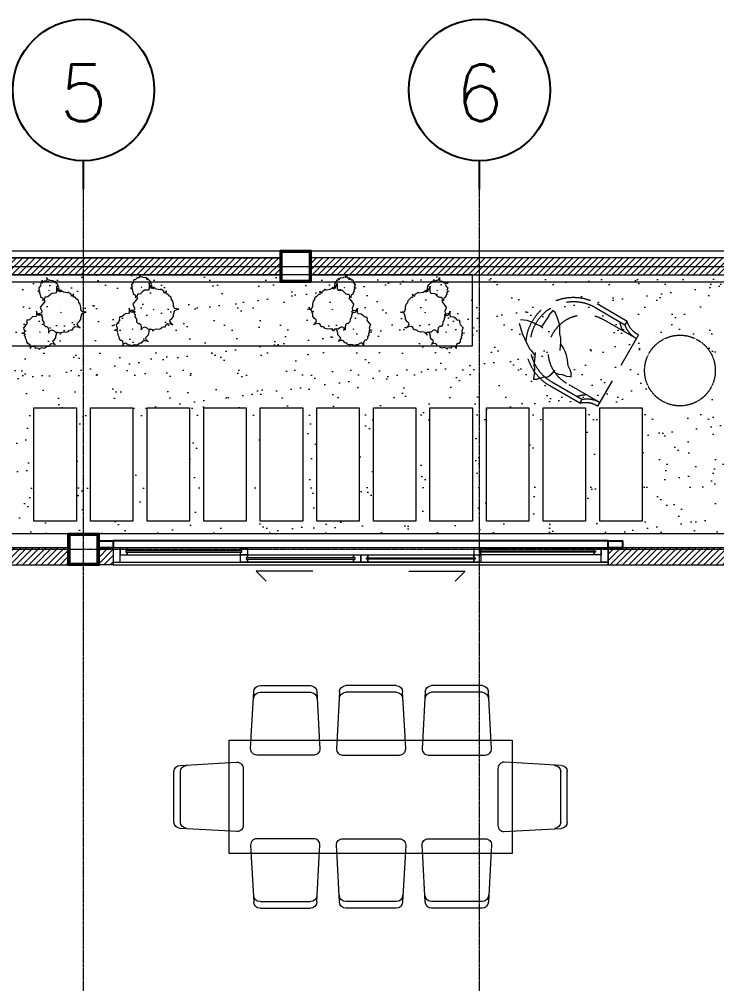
# Model space of a CAD drawing. Header units: millimetres. Extents: x 0 to 71617, y -15450 to 30894.
# Drawn here: x 30553 to 35484, y 24076 to 30894 of the extents above; entities that cross this region are included whole.
import ezdxf
from ezdxf.enums import TextEntityAlignment as Align

# ---------------------------------------------------------------- set-up
doc = ezdxf.new("R2010")
doc.units = ezdxf.units.MM
for name, pattern in [('CENTER2', [1.125, 0.75, -0.125, 0.125, -0.125]), ('HIDDEN', [0.375, 0.25, -0.125]), ('HIDDEN2', [0.1875, 0.125, -0.0625])]:
    doc.linetypes.add(name, pattern=pattern)
for name, color, linetype, lineweight in [('A-elevation 0.1(8)', 251, 'Continuous', 9), ('axis', 40, 'CENTER2', 5), ('Brick Wall', 33, 'Continuous', 15), ('DIM2', 4, 'Continuous', 5), ('Furniture', 36, 'Continuous', 5), ('Hatch', 8, 'Continuous', 5), ('LINE-DETAIL-SAKURA', 2, 'Continuous', 30), ('Stairs', 7, 'Continuous', 15), ('tree', 251, 'Continuous', 0), ('Wall Brick', 5, 'Continuous', 15), ('Window', 133, 'Continuous', 5)]:
    doc.layers.add(name, color=color, linetype=linetype, lineweight=lineweight)
for name, color, linetype in [('COL', 5, 'Continuous'), ('DIM', 4, 'Continuous'), ('DIMS-BUBL-005', 5, 'Continuous'), ('DIMS-BUBL-008', 250, 'Continuous'), ('STAIR-097', 97, 'Continuous'), ('Wall', 7, 'Continuous'), ('WINDOW-PLAN-SWING', 8, 'Continuous')]:
    doc.layers.add(name, color=color, linetype=linetype)
doc.styles.add('SIMPLEX', font='simplex.shx')

# ---------------------------------------------------------------- blocks, each defined once
blk = doc.blocks.new('A$C69C17493')
at = {"layer": 'Stairs', "ltscale": 0.001}
for points in [[(1.6, 0), (0, 0), (0, -2.35)], [(1.1283, -1.1), (0.0283, 0)], [(1.12, -1.1), (1.12, 0)], [(1.37, -1.1), (1.37, 0)], [(1.62, -1.1), (1.62, 0)], [(1.1, -1.08), (0, -1.08)], [(1.1, -2.1), (1.1, -1.1), (1.6, -1.1)], [(1.1, -1.33), (0, -1.33)], [(1.1, -1.58), (0, -1.58)], [(1.1, -1.83), (0, -1.83)], [(1.1, -2.08), (0, -2.08)]]:
    blk.add_lwpolyline(points, dxfattribs=at)
at = {"layer": 'Stairs', "linetype": 'HIDDEN2'}
for points in [[(1.1, -1.1), (0, 0)], [(1.1, -1.1), (1.1, 0)], [(1.35, -1.1), (1.35, 0)], [(1.6, -1.1), (1.6, 0)], [(1.1, -1.1), (0, -1.1)], [(1.1, -1.35), (0, -1.35)], [(1.1, -1.6), (0, -1.6)], [(1.1, -1.85), (0, -1.85)], [(1.1, -2.1), (0, -2.1)]]:
    blk.add_lwpolyline(points, dxfattribs=at)
at = {"layer": 'Stairs'}
for points in [[(1.6, 0), (1.62, 0)], [(1.6, -1.1), (1.62, -1.1)], [(1.1, -2.1), (0, -2.35)], [(1.1, -2.24), (0, -2.49)]]:
    blk.add_lwpolyline(points, dxfattribs=at)
at = {"layer": 'Stairs', "linetype": 'HIDDEN'}
for points in [[(2.35, -3.1), (1.1, -3.1), (1.1, -2.24)], [(1.1, -2.35), (0.616, -2.35)], [(0, -2.49), (0, -4.1), (2.35, -4.1)], [(1.1, -2.58), (0, -2.58)], [(1.1, -2.6), (0, -2.6)], [(1.1, -2.83), (0, -2.83)], [(1.1, -2.85), (0, -2.85)], [(1.1, -3.0731), (0, -4.0631)], [(1.1, -3.08), (0, -3.08)], [(1.1, -3.1), (0, -3.1)], [(1.1, -3.1), (0, -4.1)], [(1.08, -3.1), (1.08, -4.1)], [(1.1, -3.1), (1.1, -4.1)], [(1.33, -3.1), (1.33, -4.1)], [(1.35, -3.1), (1.35, -4.1)], [(1.58, -3.1), (1.58, -4.1)], [(1.6, -3.1), (1.6, -4.1)], [(1.83, -3.1), (1.83, -4.1)], [(1.85, -3.1), (1.85, -4.1)], [(2.08, -3.1), (2.08, -4.1)], [(2.1, -3.1), (2.1, -4.1)], [(2.33, -3.1), (2.33, -4.1)], [(2.35, -3.1), (2.35, -4.1)]]:
    blk.add_lwpolyline(points, dxfattribs=at)
at = {"layer": 'Stairs', "linetype": 'HIDDEN', "ltscale": 1000}
blk.add_lwpolyline([(1.1, -2.33), (0.704, -2.33)], dxfattribs=at)
blk = doc.blocks.new('A$C2BA96DE4')
at = {"layer": 'Furniture', "linetype": 'HIDDEN'}
for p, q in [((0, 0.29), (0, -0.29)), ((0.3649, 0.3351), (0.1199, 0.335)), ((0.1199, 0.335), (0.12, 0.305)), ((0.365, 0.3051), (0.12, 0.305)), ((0.27, 0.26), (0, 0.2599)), ((0.591, 0.1317), (0.6115, 0.1373)), ((0.6115, 0.1373), (0.6115, 0.1373)), ((0.6115, 0.1373), (0.6208, 0.0907)), ((0.5146, 0.0665), (0.5351, 0.087)), ((0.5351, 0.087), (0.563, 0.1112)), ((0.563, 0.1112), (0.591, 0.1317)), ((0.6208, 0.0907), (0.6177, 0.091)), ((0.6177, 0.091), (0.6195, 0.0481)), ((0.4661, -0.0044), (0.4866, 0.0198)), ((0.4866, 0.0198), (0.5034, 0.0478)), ((0.5034, 0.0478), (0.5146, 0.0665)), ((0.6195, 0.0481), (0.6223, -0.0039)), ((0.3911, -0.0706), (0.4127, -0.0569)), ((0.4127, -0.0569), (0.4324, -0.0451)), ((0.4251, -0.0827), (0.44, -0.0529)), ((0.4324, -0.0451), (0.4442, -0.0411)), ((0.44, -0.0529), (0.4512, -0.0305)), ((0.4512, -0.0305), (0.4661, -0.0044)), ((0.6102, -0.0059), (0.6326, -0.0022)), ((0.6326, -0.0022), (0.6662, -0.006)), ((0.6662, -0.006), (0.6867, -0.0078)), ((0.6867, -0.0078), (0.7342, -0.0145)), ((0.7342, -0.0145), (0.7771, -0.035)), ((0.7734, -0.0611), (0.7417, -0.0891)), ((0.3223, -0.1473), (0.3478, -0.1139)), ((0.3478, -0.1139), (0.3694, -0.0883)), ((0.3694, -0.0883), (0.3911, -0.0706)), ((0.6858, -0.1338), (0.6578, -0.1543)), ((0.7175, -0.1133), (0.6858, -0.1338)), ((0.7417, -0.0891), (0.7175, -0.1133)), ((0.2652, -0.2044), (0.279, -0.1788)), ((0.2751, -0.2063), (0.2652, -0.2044)), ((0.279, -0.1788), (0.2967, -0.165)), ((0.2967, -0.165), (0.3223, -0.1473)), ((0.5722, -0.182), (0.5482, -0.2322)), ((0.5739, -0.1972), (0.5609, -0.2028)), ((0.6038, -0.186), (0.5739, -0.1972)), ((0.6168, -0.1804), (0.6038, -0.186)), ((0.6578, -0.1543), (0.6168, -0.1804)), ((0, -0.2599), (0.2701, -0.2599)), ((0.2967, -0.2162), (0.2751, -0.2063)), ((0.3272, -0.2224), (0.2967, -0.2162)), ((0.3528, -0.2322), (0.3272, -0.2224)), ((0.3803, -0.2361), (0.3528, -0.2322)), ((0.3915, -0.2356), (0.3803, -0.2361)), ((0.3901, -0.2263), (0.3882, -0.2204)), ((0.3941, -0.2539), (0.3901, -0.2263)), ((0.4079, -0.2873), (0.3941, -0.2539)), ((0.5325, -0.2676), (0.5246, -0.2755)), ((0.5482, -0.2322), (0.5325, -0.2676)), ((0.12, -0.305), (0.365, -0.3049)), ((0.12, -0.305), (0.1201, -0.335)), ((0.1201, -0.335), (0.3651, -0.3349)), ((0.4361, -0.3049), (0.4079, -0.2873)), ((0.4617, -0.3345), (0.4361, -0.3049)), ((0.4676, -0.3404), (0.4617, -0.3345)), ((0.4873, -0.3522), (0.4676, -0.3404)), ((0.501, -0.3187), (0.4892, -0.3502)), ((0.5246, -0.2755), (0.501, -0.3187)), ((0.4892, -0.3502), (0.4873, -0.3522))]:
    blk.add_line(p, q, dxfattribs=at)
for centre, radius, start, end in [((0.0102, 0.4452), 0.1555, 266.23287, 314.89682), ((0.0036, 0.4324), 0.1725, 268.78188, 312.39358), ((0.0036, 0.4324), 0.2025, 301.61384, 321.01583), ((0.365, 0.0001), 0.335, 270.0088, 90.0088), ((0.365, 0.0001), 0.305, 270.0088, 90.0088), ((0.2701, 0), 0.2599, 270.0088, 90.0088), ((0.0038, -0.4324), 0.1725, 47.62402, 91.23572), ((0.0038, -0.4324), 0.2025, 39.00177, 58.40376), ((0.0103, -0.4452), 0.1555, 45.12078, 93.78473)]:
    blk.add_arc(centre, radius, start, end, dxfattribs=at)
blk = doc.blocks.new('BUBBLE-V4')
at = {"layer": 'DIMS-BUBL-008'}
blk.add_line((0, -0.68), (0, -0.48), dxfattribs=at)
blk.add_circle((0, 0.02), 0.5, dxfattribs=at)
at = {"layer": 'DIMS-BUBL-005', "style": 'SIMPLEX'}
blk.add_attdef('-', text='', height=0.38, dxfattribs=at).set_placement((0, 0), align=Align.MIDDLE)
blk = doc.blocks.new('GRIDLINE-GF')
at = {"layer": 'axis'}
for p, q in [((7800, -6362.2, -0.1), (7800, 12546.8)), ((10600, -6362.2, -0.1), (10600, 12546.8)), ((48410, 10000), (-4020, 10000))]:
    blk.add_line(p, q, dxfattribs=at)
at = {"layer": 'DIMS-BUBL-008'}
ref = blk.add_blockref('BUBBLE-V4', (7800, 13226.8), dxfattribs=dict(at, xscale=1000, yscale=1000, zscale=1000))
ref.add_attrib('-', '5', dxfattribs={"layer": 'DIMS-BUBL-005', "height": 400, "style": 'SIMPLEX'}).set_placement((7800, 13226.8), align=Align.MIDDLE)
ref = blk.add_blockref('BUBBLE-V4', (10600, 13226.8), dxfattribs=dict(at, xscale=1000, yscale=1000, zscale=1000))
ref.add_attrib('-', '6', dxfattribs={"layer": 'DIMS-BUBL-005', "height": 400, "style": 'SIMPLEX'}).set_placement((10600, 13226.8), align=Align.MIDDLE)
blk = doc.blocks.new('nhyuhgf')
at = {"layer": 'Brick Wall'}
blk.add_lwpolyline([(0, 0.22), (-3.5, 0.22), (-3.5, 0.1), (0, 0.1)], close=True, dxfattribs=at)
at = {"layer": 'Wall'}
for points in [[(-3.6, 0.27), (-3.5, 0.27), (-3.5, 0.22), (-3.6, 0.22)], [(0, 0.27), (0.1, 0.27), (0.1, 0.22), (0, 0.22)]]:
    blk.add_lwpolyline(points, close=True, dxfattribs=at)
blk.add_lwpolyline([(0, 0.27), (-3.5, 0.27)], dxfattribs=at)
at = {"layer": 'Window'}
for points in [[(0, 0.22), (-3.5, 0.22), (-3.5, 0.12), (0, 0.12)], [(-3.45, 0.22), (-3.5, 0.22), (-3.5, 0.12), (-3.45, 0.12)], [(-0.05, 0.22), (0, 0.22), (0, 0.12), (-0.05, 0.12)], [(-2.59, 0.2), (-3.41, 0.2), (-3.41, 0.19), (-2.59, 0.19)], [(-1.79, 0.15), (-2.56, 0.15), (-2.56, 0.14), (-1.79, 0.14)], [(-1.71, 0.15), (-0.94, 0.15), (-0.94, 0.14), (-1.71, 0.14)], [(-0.91, 0.2), (-0.09, 0.2), (-0.09, 0.19), (-0.91, 0.19)]]:
    blk.add_lwpolyline(points, close=True, dxfattribs=at)
for points in [[(-3.4, 0.2), (-3.4, 0.22), (-3.45, 0.22), (-3.45, 0.17), (-3.4, 0.17), (-3.4, 0.19)], [(-2.6, 0.2), (-2.6, 0.22), (-3.4, 0.22), (-3.4, 0.2)], [(-2.6, 0.2), (-2.6, 0.22), (-2.55, 0.22), (-2.55, 0.17), (-2.6, 0.17), (-2.6, 0.19)], [(-0.9, 0.2), (-0.9, 0.22), (-0.95, 0.22), (-0.95, 0.17), (-0.9, 0.17), (-0.9, 0.19)], [(-0.9, 0.2), (-0.9, 0.22), (-0.1, 0.22), (-0.1, 0.2)], [(-0.1, 0.2), (-0.1, 0.22), (-0.05, 0.22), (-0.05, 0.17), (-0.1, 0.17), (-0.1, 0.19)], [(-3.4, 0.19), (-3.4, 0.17), (-2.6, 0.17), (-2.6, 0.19)], [(-2.55, 0.14), (-2.55, 0.12), (-2.6, 0.12), (-2.6, 0.17), (-2.55, 0.17), (-2.55, 0.15)], [(-2.55, 0.15), (-2.55, 0.17), (-1.8, 0.17), (-1.8, 0.15)], [(-1.8, 0.14), (-1.8, 0.12), (-2.55, 0.12), (-2.55, 0.14)], [(-1.8, 0.15), (-1.8, 0.17), (-1.75, 0.17), (-1.75, 0.12), (-1.8, 0.12), (-1.8, 0.14)], [(-1.7, 0.14), (-1.7, 0.12), (-1.75, 0.12), (-1.75, 0.17), (-1.7, 0.17), (-1.7, 0.15)], [(-1.7, 0.15), (-1.7, 0.17), (-0.95, 0.17), (-0.95, 0.15)], [(-0.95, 0.14), (-0.95, 0.12), (-1.7, 0.12), (-1.7, 0.14)], [(-0.95, 0.15), (-0.95, 0.17), (-0.9, 0.17), (-0.9, 0.12), (-0.95, 0.12), (-0.95, 0.14)], [(-0.1, 0.19), (-0.1, 0.17), (-0.9, 0.17), (-0.9, 0.19)]]:
    blk.add_lwpolyline(points, dxfattribs=at)
at = {"layer": 'WINDOW-PLAN-SWING', "lineweight": 9}
for points in [[(-2.0892, 0.0549), (-2.4892, 0.0549), (-2.4184, -0.0158)], [(-1.4108, 0.0549), (-1.0108, 0.0549), (-1.0816, -0.0158)]]:
    blk.add_lwpolyline(points, dxfattribs=at)
blk = doc.blocks.new('2D WALL G.F')
at = {"layer": 'Hatch'}
h = blk.add_hatch(dxfattribs=at)
h.set_pattern_fill('LINE', color=256, scale=250, angle=45, style=0)
h.set_pattern_definition([(45, (-2110, -10510), (-22.097087, 22.097087), [])])
h.paths.add_polyline_path([(9150, 3370), (9590, 3370), (9590, 3290), (9730, 3290), (9730, 3390), (10390, 3390), (10390, 3510), (9150, 3510)])
h.paths.add_polyline_path([(8070, 3370), (8070, 3370), (8000, 3370), (8000, 3510), (8550, 3510), (8550, 3370)])
h.paths.add_polyline_path([(8110, 1210), (9730, 1210), (9730, 2490), (9590, 2490), (9590, 1340), (8110, 1340)])
h.paths.add_polyline_path([(9210.2, -2590), (9210, 110), (9730, 110), (9730, -10), (9330, -10), (9330, -2590)])
h.paths.add_polyline_path([(9210, -3490), (9210, -3390), (9330, -3390), (9330, -3490)])
h.paths.add_polyline_path([(10610, 3510), (10710, 3510), (10710, 3390), (10610, 3390)])
h.paths.add_polyline_path([(14210, 3390), (15890, 3390), (15890, 3510), (14210, 3510)])
h.paths.add_polyline_path([(16060, 3390), (15940, 3390), (15940, 110), (16060, 110)])
h.paths.add_polyline_path([(15560, 110), (15560, 300), (15940, 300), (15940, 410), (15450, 410), (15450, 110)])
h.paths.add_polyline_path([(13190, -110), (13310, -110), (13310, -2890), (13190, -2890)])
at = {"layer": 'Hatch', "color": 3, "linetype": 'HIDDEN', "elevation": 7.9}
blk.add_lwpolyline([(16000, -10500), (8000, -10500), (8000, 5500), (16000, 5500)], close=True, dxfattribs=at)
at = {"layer": 'Wall Brick'}
for points in [[(9150, 3370), (9590, 3370), (9590, 3290), (9730, 3290), (9730, 3390), (10390, 3390), (10390, 3510), (9150, 3510)], [(10610, 3510), (10710, 3510), (10710, 3390), (10610, 3390)], [(14210, 3390), (15890, 3390), (15890, 3510), (14210, 3510)]]:
    blk.add_lwpolyline(points, close=True, dxfattribs=at)
at = {"layer": 'Window', "color": 6, "extrusion": (0, 0, -1), "xscale": -1000, "yscale": 1000, "zscale": -1000}
blk.add_blockref('nhyuhgf', (-14210, 3290, 0), dxfattribs=at)
blk = doc.blocks.new('table 2000x800')
at = {"color": 0}
for p, q in [((-786.7, -211.9), (-786.7, -568.9)), ((-739.9, -211.9), (-739.9, -568.9)), ((739.9, -211.9), (739.9, -568.9)), ((786.7, -211.9), (786.7, -568.9)), ((-786.7, -818.3), (-786.7, -1175.3)), ((-739.9, -818.3), (-739.9, -1175.3)), ((739.9, -818.3), (739.9, -1175.3)), ((786.7, -818.3), (786.7, -1175.3)), ((-786.7, -1781.7), (-786.7, -1424.7)), ((-739.9, -1781.7), (-739.9, -1424.7)), ((739.9, -1781.7), (739.9, -1424.7)), ((786.7, -1781.7), (786.7, -1424.7))]:
    blk.add_line(p, q, dxfattribs=at)
for points in [[(-400, 0), (-400, -2000), (400, -2000), (400, 0), (-400, 0)], [(-426.3, -149.8), (-742, -167.3)], [(426.3, -149.8), (742, -167.3)], [(-742, -613.6), (-426.3, -631.1)], [(742, -613.6), (426.3, -631.1)], [(-426.3, -756.1), (-742, -773.7)], [(426.3, -756.1), (742, -773.7)], [(-742, -1219.9), (-426.3, -1237.5)], [(742, -1219.9), (426.3, -1237.5)], [(-742, -1380.1), (-426.3, -1362.5)], [(742, -1380.1), (426.3, -1362.5)], [(-426.3, -1843.9), (-742, -1826.3)], [(426.3, -1843.9), (742, -1826.3)]]:
    blk.add_lwpolyline(points, dxfattribs=at)
for points in [[(-426.3, -631.1), (-340.4, -635.9, 0.414214), (-295.8, -591.2), (-295.8, -189.6, 0.414214), (-340.4, -145), (-426.3, -149.8)], [(426.3, -631.1), (340.4, -635.9, -0.414214), (295.8, -591.2), (295.8, -189.6, -0.414214), (340.4, -145), (426.3, -149.8)], [(-426.3, -1237.5), (-340.4, -1242.2, 0.414214), (-295.8, -1197.6), (-295.8, -796, 0.414214), (-340.4, -751.4), (-426.3, -756.1)], [(426.3, -1237.5), (340.4, -1242.2, -0.414214), (295.8, -1197.6), (295.8, -796, -0.414214), (340.4, -751.4), (426.3, -756.1)], [(-426.3, -1362.5), (-340.4, -1357.8, -0.414214), (-295.8, -1402.4), (-295.8, -1804, -0.414214), (-340.4, -1848.6), (-426.3, -1843.9)], [(426.3, -1362.5), (340.4, -1357.8, 0.414214), (295.8, -1402.4), (295.8, -1804, 0.414214), (340.4, -1848.6), (426.3, -1843.9)]]:
    blk.add_lwpolyline(points, format="xyb", dxfattribs=at)
for centre, start, end in [((-742, -211.9), 90, 180), ((-695.3, -211.9), 90, 180), ((695.3, -211.9), 0, 90), ((742, -211.9), 0, 90), ((-742, -568.9), 180, 270), ((-695.3, -568.9), 180, 270), ((695.3, -568.9), 270, 0), ((742, -568.9), 270, 0), ((-742, -818.3), 90, 180), ((-695.3, -818.3), 90, 180), ((695.3, -818.3), 0, 90), ((742, -818.3), 0, 90), ((-742, -1175.3), 180, 270), ((-695.3, -1175.3), 180, 270), ((695.3, -1175.3), 270, 0), ((742, -1175.3), 270, 0), ((-742, -1424.7), 90, 180), ((-695.3, -1424.7), 90, 180), ((695.3, -1424.7), 0, 90), ((742, -1424.7), 0, 90), ((-742, -1781.7), 180, 270), ((-695.3, -1781.7), 180, 270), ((695.3, -1781.7), 270, 0), ((742, -1781.7), 270, 0)]:
    blk.add_arc(centre, 44.6, start, end, dxfattribs=at)
blk = doc.blocks.new('A$C6DA40E50')
at = {"color": 0}
for p, q in [((-0.1785, 1.3909), (0.1785, 1.3909)), ((-0.1785, 1.3441), (0.1785, 1.3441)), ((-0.1785, -1.3441), (0.1785, -1.3441)), ((-0.1785, -1.3909), (0.1785, -1.3909))]:
    blk.add_line(p, q, dxfattribs=at)
for points in [[(-0.2407, 1.0305), (-0.2231, 1.3463)], [(0.2231, 1.3463), (0.2407, 1.0305)], [(-0.2407, -1.0305), (-0.2231, -1.3463)], [(0.2231, -1.3463), (0.2407, -1.0305)]]:
    blk.add_lwpolyline(points, dxfattribs=at)
for points in [[(0.2407, 1.0305), (0.2454, 0.9446, -0.414214), (0.2008, 0.9), (-0.2008, 0.9, -0.414214), (-0.2454, 0.9446), (-0.2407, 1.0305)], [(0.2407, -1.0305), (0.2454, -0.9446, 0.414214), (0.2008, -0.9), (-0.2008, -0.9, 0.414214), (-0.2454, -0.9446), (-0.2407, -1.0305)]]:
    blk.add_lwpolyline(points, format="xyb", dxfattribs=at)
for centre, start, end in [((-0.1785, 1.3463), 90, 180), ((0.1785, 1.3463), 0, 90), ((-0.1785, 1.2995), 90, 180), ((0.1785, 1.2995), 0, 90), ((-0.1785, -1.2995), 180, 270), ((-0.1785, -1.3463), 180, 270), ((0.1785, -1.2995), 270, 0), ((0.1785, -1.3463), 270, 0)]:
    blk.add_arc(centre, 0.0446, start, end, dxfattribs=at)
at = {"color": 0, "xscale": 0.001, "yscale": 0.001, "zscale": 0.001}
blk.add_blockref('table 2000x800', (0, 1), dxfattribs=at)
blk = doc.blocks.new('FURNITURE-GF')
at = {"layer": 'Furniture', "xscale": -1000, "yscale": 1000, "zscale": 1000, "rotation": 270.0000000000001}
blk.add_blockref('A$C6DA40E50', (9830, 4750), dxfattribs=at)
blk = doc.blocks.new('trees top 024')
at = {"color": 0}
for p, q in [((-1.515, 2.858), (-1.577, 2.629)), ((-1.484, 2.679), (-1.515, 2.858)), ((-2.655, 2.252), (-2.538, 2.192)), ((-2.484, 2.252), (-2.655, 2.252)), ((-2.538, 2.192), (-2.461, 2.063)), ((-2.345, 2.272), (-2.484, 2.252)), ((-2.267, 2.361), (-2.345, 2.272)), ((-2.166, 2.53), (-2.267, 2.44)), ((-2.267, 2.44), (-2.267, 2.361)), ((-2.019, 2.54), (-2.166, 2.53)), ((-1.872, 2.629), (-2.019, 2.54)), ((-1.771, 2.619), (-1.872, 2.629)), ((-1.678, 2.679), (-1.771, 2.619)), ((-1.577, 2.629), (-1.678, 2.679)), ((-1.376, 2.659), (-1.484, 2.679)), ((-1.236, 2.719), (-1.376, 2.659)), ((-1.128, 2.748), (-1.236, 2.719)), ((-0.872, 2.54), (-1.128, 2.748)), ((-0.779, 2.48), (-0.872, 2.54)), ((-0.701, 2.52), (-0.779, 2.48)), ((-0.546, 2.47), (-0.701, 2.52)), ((-0.554, 2.371), (-0.546, 2.47)), ((-0.531, 2.301), (-0.554, 2.371)), ((-0.399, 2.162), (-0.531, 2.301)), ((-0.322, 2.073), (-0.399, 2.162)), ((-2.616, 1.616), (-2.717, 1.556)), ((-2.717, 1.556), (-2.624, 1.506)), ((-2.624, 1.506), (-2.577, 1.367)), ((-2.593, 1.735), (-2.616, 1.616)), ((-2.531, 1.934), (-2.608, 1.854)), ((-2.608, 1.854), (-2.593, 1.735)), ((-2.461, 2.063), (-2.531, 1.934)), ((-1.446, 1.536), (-1.469, 1.506)), ((-1.469, 1.506), (-1.422, 1.506)), ((-1.422, 1.506), (-1.446, 1.536)), ((-0.291, 1.428), (-0.407, 1.354)), ((-0.306, 1.844), (-0.322, 2.073)), ((-0.236, 1.785), (-0.306, 1.844)), ((-0.165, 1.366), (-0.291, 1.428)), ((-0.25, 1.397), (-0.205, 1.447)), ((-0.043, 1.785), (-0.236, 1.785)), ((-0.229, 1.576), (-0.198, 1.665)), ((-0.205, 1.447), (-0.229, 1.576)), ((-0.198, 1.665), (-0.058, 1.735)), ((-0.087, 1.652), (-0.165, 1.366)), ((-0.048, 1.428), (-0.087, 1.652)), ((-0.058, 1.735), (0.097, 1.795)), ((0.087, 1.404), (-0.048, 1.428)), ((0.097, 1.795), (-0.043, 1.785)), ((0.262, 1.478), (0.087, 1.404)), ((0.397, 1.515), (0.262, 1.478)), ((0.717, 1.255), (0.397, 1.515)), ((1.155, 1.49), (1.092, 1.434)), ((1.092, 1.434), (1.092, 1.384)), ((1.247, 1.496), (1.155, 1.49)), ((1.339, 1.552), (1.247, 1.496)), ((1.402, 1.546), (1.339, 1.552)), ((1.461, 1.583), (1.402, 1.546)), ((1.524, 1.552), (1.461, 1.583)), ((1.562, 1.695), (1.524, 1.552)), ((1.582, 1.583), (1.562, 1.695)), ((1.65, 1.57), (1.582, 1.583)), ((1.737, 1.608), (1.65, 1.57)), ((1.805, 1.626), (1.737, 1.608)), ((1.964, 1.496), (1.805, 1.626)), ((2.023, 1.459), (1.964, 1.496)), ((2.071, 1.483), (2.023, 1.459)), ((2.168, 1.452), (2.071, 1.483)), ((2.163, 1.39), (2.168, 1.452)), ((-2.577, 1.367), (-2.608, 1.238)), ((-2.608, 1.238), (-2.569, 1.089)), ((-2.569, 1.089), (-2.484, 1.029)), ((-2.484, 1.029), (-2.461, 0.95)), ((-2.461, 0.95), (-2.461, 0.851)), ((-2.461, 0.851), (-2.337, 0.791)), ((-2.337, 0.791), (-2.275, 0.711)), ((-2.275, 0.711), (-2.29, 0.533)), ((-1.298, 0.894), (-1.511, 0.894)), ((-1.511, 0.894), (-1.366, 0.82)), ((-1.366, 0.82), (-1.269, 0.658)), ((-1.124, 0.919), (-1.298, 0.894)), ((-1.027, 1.031), (-1.124, 0.919)), ((-0.901, 1.242), (-1.027, 1.13)), ((-1.027, 1.13), (-1.027, 1.031)), ((-0.717, 1.255), (-0.901, 1.242)), ((-0.533, 1.366), (-0.717, 1.255)), ((-0.407, 1.354), (-0.533, 1.366)), ((0.833, 1.18), (0.717, 1.255)), ((0.93, 1.23), (0.833, 1.18)), ((0.957, 1.316), (0.85, 1.316)), ((0.85, 1.316), (0.923, 1.279)), ((0.923, 1.279), (0.96, 1.217)), ((1.124, 1.168), (0.93, 1.23)), ((1.044, 1.328), (0.957, 1.316)), ((1.092, 1.384), (1.044, 1.328)), ((1.114, 1.043), (1.124, 1.168)), ((1.143, 0.956), (1.114, 1.043)), ((1.308, 0.783), (1.143, 0.956)), ((1.405, 0.671), (1.308, 0.783)), ((1.606, 0.869), (1.591, 0.85)), ((1.591, 0.85), (1.62, 0.85)), ((1.62, 0.85), (1.606, 0.869)), ((2.178, 1.347), (2.163, 1.39)), ((2.26, 1.26), (2.178, 1.347)), ((2.308, 1.204), (2.26, 1.26)), ((2.318, 1.061), (2.308, 1.204)), ((2.362, 1.024), (2.318, 1.061)), ((2.328, 0.62), (2.347, 0.775)), ((2.347, 0.775), (2.381, 0.813)), ((2.483, 1.024), (2.362, 1.024)), ((2.366, 0.893), (2.386, 0.949)), ((2.381, 0.813), (2.366, 0.893)), ((2.386, 0.949), (2.473, 0.993)), ((2.473, 0.993), (2.57, 1.03)), ((2.57, 1.03), (2.483, 1.024)), ((-2.29, 0.533), (-2.345, 0.403)), ((-2.345, 0.403), (-2.244, 0.503)), ((-2.244, 0.503), (-2.143, 0.572)), ((-2.143, 0.572), (-2.066, 0.552)), ((-2.066, 0.552), (-1.973, 0.453)), ((-1.973, 0.453), (-1.856, 0.364)), ((-1.856, 0.364), (-1.748, 0.354)), ((-1.748, 0.354), (-1.492, 0.284)), ((-1.463, 0.099), (-1.589, 0.025)), ((-1.589, 0.025), (-1.473, -0.037)), ((-1.492, 0.284), (-1.451, 0.142)), ((-1.434, 0.248), (-1.463, 0.099)), ((-1.356, 0.497), (-1.453, 0.397)), ((-1.453, 0.397), (-1.434, 0.248)), ((-1.269, 0.658), (-1.356, 0.497)), ((0, 0), (-0.029, -0.037)), ((0.029, -0.037), (0, 0)), ((1.424, 0.385), (1.405, 0.671)), ((1.511, 0.311), (1.424, 0.385)), ((1.754, 0.311), (1.511, 0.311)), ((1.521, 0.05), (1.56, 0.161)), ((1.55, -0.112), (1.521, 0.05)), ((1.539, 0.096), (1.577, 0.086)), ((1.56, 0.161), (1.734, 0.248)), ((1.577, 0.086), (1.62, -0.063)), ((1.62, -0.063), (1.64, 0.086)), ((1.64, 0.086), (1.659, 0.111)), ((1.659, 0.111), (1.727, 0.136)), ((1.727, 0.136), (1.8, 0.13)), ((1.734, 0.248), (1.928, 0.323)), ((1.928, 0.323), (1.754, 0.311)), ((1.8, 0.13), (1.906, 0.161)), ((1.906, 0.161), (1.969, 0.21)), ((1.969, 0.21), (2.052, 0.223)), ((2.052, 0.223), (2.09, 0.279)), ((2.09, 0.279), (2.163, 0.347)), ((2.163, 0.347), (2.168, 0.397)), ((2.168, 0.397), (2.192, 0.409)), ((2.192, 0.409), (2.279, 0.39)), ((2.207, 0.477), (2.279, 0.49)), ((2.279, 0.39), (2.207, 0.477)), ((2.279, 0.49), (2.304, 0.521)), ((2.304, 0.521), (2.333, 0.577)), ((2.352, 0.589), (2.328, 0.62)), ((2.333, 0.577), (2.352, 0.589)), ((-1.473, -0.037), (-1.415, -0.211)), ((-1.415, -0.211), (-1.453, -0.373)), ((-1.453, -0.373), (-1.405, -0.559)), ((-1.405, -0.559), (-1.298, -0.634)), ((-1.298, -0.634), (-1.269, -0.733)), ((-0.029, -0.037), (0.029, -0.037)), ((1.347, -0.758), (1.395, -0.696)), ((1.395, -0.696), (1.453, -0.584)), ((1.444, -0.497), (1.482, -0.186)), ((1.492, -0.559), (1.444, -0.497)), ((1.453, -0.584), (1.492, -0.559)), ((1.482, -0.186), (1.55, -0.112)), ((-1.269, -0.733), (-1.269, -0.857)), ((-1.269, -0.857), (-1.114, -0.932)), ((-1.056, -1.255), (-1.124, -1.416)), ((-1.124, -1.416), (-0.998, -1.292)), ((-1.114, -0.932), (-1.037, -1.031)), ((-1.037, -1.031), (-1.056, -1.255)), ((-0.998, -1.292), (-0.872, -1.205)), ((-0.872, -1.205), (-0.775, -1.23)), ((-0.775, -1.23), (-0.659, -1.354)), ((-0.659, -1.354), (-0.514, -1.466)), ((0.388, -1.478), (0.601, -1.416)), ((0.601, -1.416), (0.727, -1.317)), ((0.727, -1.317), (0.891, -1.292)), ((0.891, -1.292), (0.969, -1.18)), ((0.969, -1.18), (1.114, -1.043)), ((1.114, -1.043), (1.124, -0.944)), ((1.124, -0.944), (1.172, -0.919)), ((1.172, -0.919), (1.347, -0.956)), ((1.201, -0.783), (1.347, -0.758)), ((1.347, -0.956), (1.201, -0.783)), ((-0.514, -1.466), (-0.378, -1.478)), ((-0.378, -1.478), (-0.058, -1.565)), ((-0.058, -1.565), (0.029, -1.863)), ((0.029, -1.863), (0.068, -1.565)), ((0.068, -1.565), (0.107, -1.515)), ((0.107, -1.515), (0.242, -1.466)), ((0.242, -1.466), (0.388, -1.478))]:
    blk.add_line(p, q, dxfattribs=at)
blk = doc.blocks.new('tree0002')
at = {"color": 0, "xscale": 500, "yscale": 500, "zscale": 500}
blk.add_blockref('trees top 024', (1737266, 70360), dxfattribs=at)
blk = doc.blocks.new('LANDSCAPE SITE')
h = blk.add_hatch()
h.set_pattern_fill('AR-SAND', color=256, scale=5, angle=180, style=0)
h.paths.add_polyline_path([(11950, 14010), (11950, 15339.6), (15250, 15339.6), (15250, 15839.6), (17890, 15839.6), (17890, 15789.6), (17940, 15789.6), (17940, 14010)])
h.paths.add_polyline_path([(12450, 14100), (12150, 14100), (12150, 14900), (12450, 14900)], flags=16)
h.paths.add_polyline_path([(12850, 14100), (12550, 14100), (12550, 14900), (12850, 14900)], flags=16)
h.paths.add_polyline_path([(13250, 14100), (12950, 14100), (12950, 14900), (13250, 14900)], flags=16)
h.paths.add_polyline_path([(13650, 14100), (13350, 14100), (13350, 14900), (13650, 14900)], flags=16)
h.paths.add_polyline_path([(14050, 14100), (13750, 14100), (13750, 14900), (14050, 14900)], flags=16)
h.paths.add_polyline_path([(14450, 14100), (14150, 14100), (14150, 14900), (14450, 14900)], flags=16)
h.paths.add_polyline_path([(14850, 14100), (14550, 14100), (14550, 14900), (14850, 14900)], flags=16)
h.paths.add_polyline_path([(15250, 14100), (14950, 14100), (14950, 14900), (15250, 14900)], flags=16)
h.paths.add_polyline_path([(15650, 14100), (15350, 14100), (15350, 14900), (15650, 14900)], flags=16)
h.paths.add_polyline_path([(16050, 14100), (15750, 14100), (15750, 14900), (16050, 14900)], flags=16)
h.paths.add_polyline_path([(16450, 14100), (16150, 14100), (16150, 14900), (16450, 14900)], flags=16)
edge = h.paths.add_edge_path(flags=16)
edge.add_arc((16493.3, 15540.3), 202.5, 188.98417, 208.38616)
edge = h.paths.add_edge_path(flags=0)
edge.add_arc((16060.7, 14791.4), 202.5, 91.59624, 110.99823)
edge = h.paths.add_edge_path(flags=16)
edge.add_line((16023.7, 14959.9), (16008.7, 14933.9))
edge = h.paths.add_edge_path(flags=16)
edge.add_line((16343.8, 15514.1), (16328.8, 15488.1))
edge = h.paths.add_edge_path(flags=16)
edge.add_line((16150.2, 14938.9), (15916.3, 15073.9))
edge = h.paths.add_edge_path(flags=16)
edge.add_arc((16046.3, 15299), 259.9, 59.9912, 239.9912)
edge = h.paths.add_edge_path(flags=16)
edge.add_line((16176.3, 15524.1), (16410.2, 15389.1))
edge = h.paths.add_edge_path(flags=0)
edge.add_arc((16060.7, 14791.4), 172.5, 58.76428, 102.37598)
edge = h.paths.add_edge_path(flags=16)
edge.add_line((16023.7, 14959.9), (15811.6, 15082.4))
edge = h.paths.add_edge_path(flags=16)
edge.add_arc((15964.1, 15346.5), 305, 59.9912, 239.9912)
edge = h.paths.add_edge_path(flags=16)
edge.add_line((16116.7, 15610.6), (16328.8, 15488.1))
edge = h.paths.add_edge_path(flags=16)
edge.add_arc((16493.3, 15540.3), 172.5, 197.60642, 241.21812)
edge = h.paths.add_edge_path(flags=16)
edge.add_arc((16048.7, 14783.6), 155.5, 56.21527, 104.87922)
edge = h.paths.add_edge_path(flags=16)
edge.add_line((16008.7, 14933.9), (15796.6, 15056.4))
edge = h.paths.add_edge_path(flags=16)
edge.add_arc((15964.1, 15346.5), 335, 59.9912, 239.9912)
edge = h.paths.add_edge_path(flags=16)
edge.add_line((16131.7, 15636.6), (16343.8, 15514.1))
edge = h.paths.add_edge_path(flags=16)
edge.add_arc((16494, 15554.6), 155.5, 195.10318, 243.76713)
edge = h.paths.add_edge_path(flags=16)
edge.add_line((16425.2, 15415.1), (16135.1, 14912.8))
edge = h.paths.add_edge_path(flags=16)
edge.add_line((15870.7, 15304.9), (15872.7, 15338.2))
edge = h.paths.add_edge_path(flags=16)
edge.add_line((15872.7, 15338.2), (15874.2, 15363.2))
edge = h.paths.add_edge_path(flags=16)
edge.add_line((15874.2, 15363.2), (15874.3, 15393.2))
edge = h.paths.add_edge_path(flags=16)
edge.add_line((15874.3, 15393.2), (15868.7, 15424.5))
edge = h.paths.add_edge_path(flags=16)
edge.add_line((15868.7, 15424.5), (15868.1, 15457.1))
edge = h.paths.add_edge_path(flags=16)
edge.add_line((15868.1, 15457.1), (15867.8, 15478.8))
edge = h.paths.add_edge_path(flags=16)
edge.add_line((15867.8, 15478.8), (15860.3, 15506.8))
edge = h.paths.add_edge_path(flags=0)
edge.add_line((15860.3, 15506.8), (15848.2, 15541.8))
edge = h.paths.add_edge_path(flags=0)
edge.add_line((15848.2, 15541.8), (15834.2, 15573.5))
edge = h.paths.add_edge_path(flags=0)
edge.add_line((15834.2, 15573.5), (15819.3, 15588.6))
edge = h.paths.add_edge_path(flags=0)
edge.add_line((15819.3, 15588.6), (15787.9, 15552.9))
edge = h.paths.add_edge_path(flags=16)
edge.add_line((15787.9, 15552.9), (15790.8, 15551.6))
edge = h.paths.add_edge_path(flags=0)
edge.add_line((15790.8, 15551.6), (15767.7, 15515.4))
edge = h.paths.add_edge_path(flags=0)
edge.add_line((15767.7, 15515.4), (15739.3, 15471.7))
edge = h.paths.add_edge_path(flags=0)
edge.add_line((15748.7, 15463.9), (15731.2, 15478.4))
edge = h.paths.add_edge_path(flags=0)
edge.add_line((15731.2, 15478.4), (15700.3, 15491.9))
edge = h.paths.add_edge_path(flags=0)
edge.add_line((15700.3, 15491.9), (15681.6, 15500.5))
edge = h.paths.add_edge_path(flags=16)
edge.add_line((15681.6, 15500.5), (15637.1, 15518.5))
edge = h.paths.add_edge_path(flags=16)
edge.add_line((15637.1, 15518.5), (15589.7, 15522.2))
edge = h.paths.add_edge_path(flags=16)
edge.add_line((15579.9, 15497.7), (15593.3, 15457.7))
edge = h.paths.add_edge_path(flags=16)
edge.add_line((15593.3, 15457.7), (15602.2, 15424.6))
edge = h.paths.add_edge_path(flags=16)
edge.add_line((15602.2, 15424.6), (15619.4, 15391))
edge = h.paths.add_edge_path(flags=16)
edge.add_line((15619.4, 15391), (15633.3, 15359.2))
edge = h.paths.add_edge_path(flags=16)
edge.add_line((15633.3, 15359.2), (15655.8, 15316.1))
edge = h.paths.add_edge_path(flags=16)
edge.add_line((15655.8, 15316.1), (15664.3, 15304.7))
edge = h.paths.add_edge_path(flags=0)
edge.add_line((15664.3, 15304.7), (15684.5, 15280.1))
edge = h.paths.add_edge_path(flags=0)
edge.add_line((15684.5, 15280.1), (15693, 15268.8))
edge = h.paths.add_edge_path(flags=0)
edge.add_line((15823.4, 15155.7), (15832.8, 15149.6))
edge = h.paths.add_edge_path(flags=0)
edge.add_line((15832.8, 15149.6), (15858.6, 15139.3))
edge = h.paths.add_edge_path(flags=16)
edge.add_line((15858.6, 15139.3), (15885.6, 15135))
edge = h.paths.add_edge_path(flags=16)
edge.add_line((15885.6, 15135), (15915.1, 15125.1))
edge = h.paths.add_edge_path(flags=16)
edge.add_line((15915.1, 15125.1), (15938.8, 15122.8))
edge = h.paths.add_edge_path(flags=16)
edge.add_line((15938.8, 15122.8), (15948.3, 15119.6))
edge = h.paths.add_edge_path(flags=16)
edge.add_line((15948.3, 15119.6), (15949.2, 15148.6))
edge = h.paths.add_edge_path(flags=16)
edge.add_line((15949.2, 15148.6), (15940.7, 15169.4))
edge = h.paths.add_edge_path(flags=16)
edge.add_line((15940.7, 15169.4), (15927.4, 15197.5))
edge = h.paths.add_edge_path(flags=16)
edge.add_line((15927.4, 15197.5), (15922, 15239.2))
edge = h.paths.add_edge_path(flags=16)
edge.add_line((15922, 15239.2), (15916.1, 15272.2))
edge = h.paths.add_edge_path(flags=16)
edge.add_line((15916.1, 15272.2), (15906.2, 15298.3))
edge = h.paths.add_edge_path(flags=16)
edge.add_line((15906.2, 15298.3), (15894.3, 15321.1))
edge = h.paths.add_edge_path(flags=16)
edge.add_line((15894.3, 15321.1), (15883.2, 15341.1))
edge = h.paths.add_edge_path(flags=16)
edge.add_line((15883.2, 15341.1), (15875, 15350.4))
edge = h.paths.add_edge_path(flags=0)
edge.add_line((15693.7, 15292.4), (15689.4, 15237))
edge = h.paths.add_edge_path(flags=0)
edge.add_line((15689.4, 15237), (15685.3, 15198.5))
edge = h.paths.add_edge_path(flags=0)
edge.add_line((15685.3, 15198.5), (15688.1, 15187.7))
edge = h.paths.add_edge_path(flags=0)
edge.add_line((15688.1, 15187.7), (15686.9, 15138.5))
edge = h.paths.add_edge_path(flags=0)
edge.add_line((15686.9, 15138.5), (15681.4, 15105.3))
edge = h.paths.add_edge_path(flags=0)
edge.add_line((15681.4, 15105.3), (15682.1, 15102.6))
edge = h.paths.add_edge_path(flags=0)
edge.add_line((15682.1, 15102.6), (15705.1, 15103))
edge = h.paths.add_edge_path(flags=0)
edge.add_line((15705.1, 15103), (15713.1, 15105.2))
edge = h.paths.add_edge_path(flags=0)
edge.add_line((15713.1, 15105.2), (15750, 15117.9))
edge = h.paths.add_edge_path(flags=0)
edge.add_line((15750, 15117.9), (15783.3, 15119.1))
edge = h.paths.add_edge_path(flags=0)
edge.add_line((15783.3, 15119.1), (15812, 15141.2))
edge = h.paths.add_edge_path(flags=0)
edge.add_line((15812, 15141.2), (15829.2, 15163))
edge = h.paths.add_edge_path(flags=16)
edge.add_line((15829.2, 15163), (15833.8, 15167.2))
edge = h.paths.add_edge_path(flags=16)
edge.add_arc((16717.4, 15164), 250, 0, 360)
edge = h.paths.add_edge_path(flags=0)
edge.add_arc((16941.5, 15540.3), 202.5, 331.61384, 351.01583)
edge = h.paths.add_edge_path(flags=16)
edge.add_arc((17374.1, 14791.4), 202.5, 69.00177, 88.40376)
edge = h.paths.add_edge_path(flags=16)
edge.add_line((17411.1, 14959.9), (17426.1, 14933.9))
edge = h.paths.add_edge_path(flags=0)
edge.add_line((17091, 15514.1), (17106, 15488.1))
edge = h.paths.add_edge_path(flags=16)
edge.add_line((17284.6, 14938.9), (17518.5, 15073.9))
edge = h.paths.add_edge_path(flags=16)
edge.add_arc((17388.5, 15299), 259.9, 300.0088, 480.0088)
edge = h.paths.add_edge_path(flags=16)
edge.add_line((17258.5, 15524.1), (17024.6, 15389.1))
edge = h.paths.add_edge_path(flags=16)
edge.add_arc((17374.1, 14791.4), 172.5, 77.62402, 121.23572)
edge = h.paths.add_edge_path(flags=16)
edge.add_line((17411.1, 14959.9), (17623.2, 15082.4))
edge = h.paths.add_edge_path(flags=0)
edge.add_arc((17470.7, 15346.5), 305, 300.0088, 480.0088)
edge = h.paths.add_edge_path(flags=16)
edge.add_line((17318.2, 15610.6), (17106, 15488.1))
edge = h.paths.add_edge_path(flags=0)
edge.add_arc((16941.5, 15540.3), 172.5, 298.78188, 342.39358)
edge = h.paths.add_edge_path(flags=16)
edge.add_arc((17386.1, 14783.6), 155.5, 75.12078, 123.78473)
edge = h.paths.add_edge_path(flags=16)
edge.add_line((17426.1, 14933.9), (17638.2, 15056.4))
edge = h.paths.add_edge_path(flags=16)
edge.add_arc((17470.7, 15346.5), 335, 300.0088, 480.0088)
edge = h.paths.add_edge_path(flags=16)
edge.add_line((17303.1, 15636.6), (17091, 15514.1))
edge = h.paths.add_edge_path(flags=16)
edge.add_arc((16940.8, 15554.6), 155.5, 296.23287, 344.89682)
edge = h.paths.add_edge_path(flags=16)
edge.add_line((17009.6, 15415.1), (17299.7, 14912.8))
edge = h.paths.add_edge_path(flags=0)
edge.add_line((17564.2, 15304.9), (17562.1, 15338.2))
edge = h.paths.add_edge_path(flags=0)
edge.add_line((17562.1, 15338.2), (17560.6, 15363.2))
edge = h.paths.add_edge_path(flags=0)
edge.add_line((17560.6, 15363.2), (17560.5, 15393.2))
edge = h.paths.add_edge_path(flags=0)
edge.add_line((17560.5, 15393.2), (17566.1, 15424.5))
edge = h.paths.add_edge_path(flags=0)
edge.add_line((17566.1, 15424.5), (17566.7, 15457.1))
edge = h.paths.add_edge_path(flags=0)
edge.add_line((17566.7, 15457.1), (17567, 15478.8))
edge = h.paths.add_edge_path(flags=0)
edge.add_line((17567, 15478.8), (17574.5, 15506.8))
edge = h.paths.add_edge_path(flags=16)
edge.add_line((17574.5, 15506.8), (17586.6, 15541.8))
edge = h.paths.add_edge_path(flags=0)
edge.add_line((17586.6, 15541.8), (17600.6, 15573.5))
edge = h.paths.add_edge_path(flags=0)
edge.add_line((17600.6, 15573.5), (17615.5, 15588.6))
edge = h.paths.add_edge_path(flags=0)
edge.add_line((17615.5, 15588.6), (17646.9, 15552.9))
edge = h.paths.add_edge_path(flags=16)
edge.add_line((17646.9, 15552.9), (17644, 15551.6))
edge = h.paths.add_edge_path(flags=0)
edge.add_line((17644, 15551.6), (17667.1, 15515.4))
edge = h.paths.add_edge_path(flags=0)
edge.add_line((17667.1, 15515.4), (17695.5, 15471.7))
edge = h.paths.add_edge_path(flags=0)
edge.add_line((17686.1, 15463.9), (17703.6, 15478.4))
edge = h.paths.add_edge_path(flags=0)
edge.add_line((17703.6, 15478.4), (17734.5, 15491.9))
edge = h.paths.add_edge_path(flags=0)
edge.add_line((17734.5, 15491.9), (17753.2, 15500.5))
edge = h.paths.add_edge_path(flags=0)
edge.add_line((17753.2, 15500.5), (17797.7, 15518.5))
edge = h.paths.add_edge_path(flags=16)
edge.add_line((17797.7, 15518.5), (17845.1, 15522.2))
edge = h.paths.add_edge_path(flags=16)
edge.add_line((17855, 15497.7), (17841.5, 15457.7))
edge = h.paths.add_edge_path(flags=16)
edge.add_line((17841.5, 15457.7), (17832.6, 15424.6))
edge = h.paths.add_edge_path(flags=16)
edge.add_line((17832.6, 15424.6), (17815.4, 15391))
edge = h.paths.add_edge_path(flags=16)
edge.add_line((17815.4, 15391), (17801.5, 15359.2))
edge = h.paths.add_edge_path(flags=0)
edge.add_line((17801.5, 15359.2), (17779, 15316.1))
edge = h.paths.add_edge_path(flags=0)
edge.add_line((17779, 15316.1), (17770.5, 15304.7))
edge = h.paths.add_edge_path(flags=0)
edge.add_line((17770.5, 15304.7), (17750.3, 15280.1))
edge = h.paths.add_edge_path(flags=0)
edge.add_line((17750.3, 15280.1), (17741.8, 15268.8))
edge = h.paths.add_edge_path(flags=16)
edge.add_line((17611.4, 15155.7), (17602, 15149.6))
edge = h.paths.add_edge_path(flags=16)
edge.add_line((17602, 15149.6), (17576.2, 15139.3))
edge = h.paths.add_edge_path(flags=0)
edge.add_line((17576.2, 15139.3), (17549.2, 15135))
edge = h.paths.add_edge_path(flags=0)
edge.add_line((17549.2, 15135), (17519.7, 15125.1))
edge = h.paths.add_edge_path(flags=0)
edge.add_line((17519.7, 15125.1), (17496, 15122.8))
edge = h.paths.add_edge_path(flags=0)
edge.add_line((17496, 15122.8), (17486.5, 15119.6))
edge = h.paths.add_edge_path(flags=0)
edge.add_line((17486.5, 15119.6), (17485.6, 15148.6))
edge = h.paths.add_edge_path(flags=0)
edge.add_line((17485.6, 15148.6), (17494.1, 15169.4))
edge = h.paths.add_edge_path(flags=0)
edge.add_line((17494.1, 15169.4), (17507.4, 15197.5))
edge = h.paths.add_edge_path(flags=0)
edge.add_line((17507.4, 15197.5), (17512.8, 15239.2))
edge = h.paths.add_edge_path(flags=0)
edge.add_line((17512.8, 15239.2), (17518.7, 15272.2))
edge = h.paths.add_edge_path(flags=0)
edge.add_line((17518.7, 15272.2), (17528.6, 15298.3))
edge = h.paths.add_edge_path(flags=0)
edge.add_line((17528.6, 15298.3), (17540.5, 15321.1))
edge = h.paths.add_edge_path(flags=0)
edge.add_line((17540.5, 15321.1), (17551.6, 15341.1))
edge = h.paths.add_edge_path(flags=0)
edge.add_line((17551.6, 15341.1), (17559.9, 15350.4))
edge = h.paths.add_edge_path(flags=0)
edge.add_line((17741.1, 15292.4), (17745.4, 15237))
edge = h.paths.add_edge_path(flags=0)
edge.add_line((17745.4, 15237), (17749.5, 15198.5))
edge = h.paths.add_edge_path(flags=0)
edge.add_line((17749.5, 15198.5), (17746.7, 15187.7))
edge = h.paths.add_edge_path(flags=0)
edge.add_line((17746.7, 15187.7), (17747.9, 15138.5))
edge = h.paths.add_edge_path(flags=0)
edge.add_line((17747.9, 15138.5), (17753.4, 15105.3))
edge = h.paths.add_edge_path(flags=0)
edge.add_line((17753.4, 15105.3), (17752.7, 15102.6))
edge = h.paths.add_edge_path(flags=0)
edge.add_line((17752.7, 15102.6), (17729.7, 15103))
edge = h.paths.add_edge_path(flags=0)
edge.add_line((17729.7, 15103), (17721.7, 15105.2))
edge = h.paths.add_edge_path(flags=0)
edge.add_line((17721.7, 15105.2), (17684.8, 15117.9))
edge = h.paths.add_edge_path(flags=0)
edge.add_line((17684.8, 15117.9), (17651.5, 15119.1))
edge = h.paths.add_edge_path(flags=0)
edge.add_line((17651.5, 15119.1), (17622.8, 15141.2))
edge = h.paths.add_edge_path(flags=16)
edge.add_line((17622.8, 15141.2), (17605.6, 15163))
edge = h.paths.add_edge_path(flags=0)
edge.add_line((17605.6, 15163), (17601, 15167.2))
h = blk.add_hatch()
h.set_pattern_fill('AR-SAND', color=256, scale=5, angle=180, style=0)
h.paths.add_polyline_path([(15250, 15339.6), (15250, 15839.6), (11950, 15839.6), (11950, 15339.6)])
at = {"elevation": 0}
for points in [[(11950, 15839.6), (11950, 15339.6), (15250, 15339.6), (15250, 15839.6)], [(15250, 15339.6), (15250, 15839.6), (11950, 15839.6), (11950, 15339.6)], [(11950, 14010), (11950, 15339.6), (15250, 15339.6), (15250, 15839.6), (17890, 15839.6), (17890, 15789.6), (17940, 15789.6), (17940, 14010)]]:
    blk.add_lwpolyline(points, close=True, dxfattribs=at)
at = {"yscale": 0.1925586510379964, "zscale": 0.1925586510379964}
for p, xscale, rotation in [((25888.1, -318951.3, 0), 0.1925586510379964, 90), ((26543.4, -318929.6, 0), 0.1925586510379964, 90), ((715.2, -318929.6, 0), -0.1925586510379964, 270), ((1370.6, -318951.3, 0), -0.1925586510379964, 270)]:
    blk.add_blockref('tree0002', p, dxfattribs=dict(at, xscale=xscale, rotation=rotation))
blk = doc.blocks.new('Col-1')
at = {"layer": 'COL'}
for points in [[(-10, -10), (210, -10), (210, 210), (-10, 210)], [(0, 0), (200, 0), (200, 200), (0, 200)]]:
    blk.add_lwpolyline(points, close=True, dxfattribs=at)
blk = doc.blocks.new('COL-GF1')
at = {"layer": 'COL'}
blk.add_blockref('Col-1', (10400, 8700), dxfattribs=at)
blk = doc.blocks.new('FENCE COLUMN')
at = {"layer": 'COL'}
for points in [[(-110, -110), (110, -110), (110, 110), (-110, 110)], [(-100, -100), (100, -100), (100, 100), (-100, 100)]]:
    blk.add_lwpolyline(points, close=True, dxfattribs=at)
blk = doc.blocks.new('FENCE1')
at = {"layer": 'Hatch'}
h = blk.add_hatch(dxfattribs=at)
h.set_pattern_fill('LINE', color=256, scale=250, angle=45, style=0)
h.set_pattern_definition([(45, (-110, -110), (-22.097087, 22.097087), [])])
h.paths.add_polyline_path([(110, 15959.6), (1890, 15959.6), (1890, 15839.6), (110, 15839.6)])
h.paths.add_polyline_path([(2110, 15840), (5871.9, 15839.6), (5871.9, 15959.6), (2110, 15960)])
h.paths.add_polyline_path([(6091.9, 15959.6), (9890, 15959.6), (9890, 15839.6), (6091.9, 15839.6)])
h.paths.add_polyline_path([(10110, 15959.6), (13890, 15959.6), (13890, 15839.6), (10112, 15839.6)])
h.paths.add_polyline_path([(14110, 15839.6), (17890, 15839.6), (17890, 15959.6), (14110, 15959.6)])
h.paths.add_polyline_path([(18110, 15839.6), (21890, 15839.6), (21890, 15959.6), (18110, 15959.6)])
h.paths.add_polyline_path([(22110, 15959.6), (25890, 15959.6), (25890, 15839.6), (22110, 15839.6)])
h.paths.add_polyline_path([(26110, 15839.6), (29890, 15839.6), (29890, 15959.6), (26110, 15959.6)])
h.paths.add_polyline_path([(30110, 15959.6), (33890, 15959.6), (33890, 15839.6), (30110, 15839.6)])
h.paths.add_polyline_path([(34110, 15959.6), (37890, 15959.6), (37890, 15839.6), (34110, 15839.6)])
h.paths.add_polyline_path([(38110, 15839.6), (41890, 15839.6), (41890, 15959.6), (38110, 15959.6)])
h.paths.add_polyline_path([(42110, 15839.6), (45890, 15839.6), (45890, 15949.6), (42110, 15949.6)])
h.paths.add_polyline_path([(46110, 15839.6), (49890, 15839.6), (49890, 15959.6), (46110, 15959.6)])
h.paths.add_polyline_path([(50110, 15839.6), (51890, 15839.6), (51890, 15959.6), (50110, 15959.6)])
h.paths.add_polyline_path([(51940, 10609.7), (52060, 10609.7), (52060, 15789.6), (51940, 15789.6)])
h.paths.add_polyline_path([(51940, 5509.9), (52060, 5509.9), (52060, 10389.7), (51940, 10389.7)])
h.paths.add_polyline_path([(51940, 110), (52060, 110), (52060, 5289.9), (51940, 5289.9)])
h.paths.add_polyline_path([(-60, 5289.9), (60, 5289.9), (60, 110), (-60, 110)])
h.paths.add_polyline_path([(-60, 10389.7), (60, 10389.7), (60, 5509.9), (-60, 5509.9)])
h.paths.add_polyline_path([(-70, 15789.6), (70, 15789.6), (70, 10609.7), (-70, 10609.7)])
at = {"layer": 'DIM', "color": 3, "elevation": -7.9}
blk.add_lwpolyline([(14100, 15799.6), (14100, 15999.6), (13900, 15999.6), (13900, 15799.6)], close=True, dxfattribs=at)
at = {"layer": 'Hatch', "elevation": -7.9}
for points in [[(10110, 16009), (13890, 16009), (13890, 15959.6), (10110, 15959.6)], [(14110, 16009), (17890, 16009), (17890, 15959.6), (14110, 15959.6)], [(13890, 15789), (10112, 15789), (10112, 15839.6), (13890, 15839.6)], [(17890, 15789), (14110, 15789), (14110, 15839.6), (17890, 15839.6)]]:
    blk.add_lwpolyline(points, close=True, dxfattribs=at)
at = {"layer": 'Hatch', "color": 3}
blk.add_lwpolyline([(18000, -100), (10000, -100), (10000, 15900), (18000, 15900)], close=True, dxfattribs=at)
at = {"layer": 'Wall Brick', "elevation": -7.9}
for points in [[(10110, 15959.6), (13890, 15959.6), (13890, 15839.6), (10112, 15839.6)], [(14110, 15839.6), (17890, 15839.6), (17890, 15959.6), (14110, 15959.6)]]:
    blk.add_lwpolyline(points, close=True, dxfattribs=at)
at = {"layer": 'COL'}
blk.add_blockref('FENCE COLUMN', (14000, 15899.6, -7.9), dxfattribs=at)

msp = doc.modelspace()

# ---------------------------------------------------------------- linework, layer by layer
at = {"layer": 'A-elevation 0.1(8)', "elevation": 0}
for points in [[(30956.5, 27346.7), (30656.5, 27346.7), (30656.5, 28146.7), (30956.5, 28146.7)], [(30956.5, 27346.7), (30656.5, 27346.7), (30656.5, 28146.7), (30956.5, 28146.7)], [(31356.5, 27346.7), (31056.5, 27346.7), (31056.5, 28146.7), (31356.5, 28146.7)], [(31356.5, 27346.7), (31056.5, 27346.7), (31056.5, 28146.7), (31356.5, 28146.7)], [(31756.5, 27346.7), (31456.5, 27346.7), (31456.5, 28146.7), (31756.5, 28146.7)], [(31756.5, 27346.7), (31456.5, 27346.7), (31456.5, 28146.7), (31756.5, 28146.7)], [(32156.5, 27346.7), (31856.5, 27346.7), (31856.5, 28146.7), (32156.5, 28146.7)], [(32156.5, 27346.7), (31856.5, 27346.7), (31856.5, 28146.7), (32156.5, 28146.7)], [(32556.5, 27346.7), (32256.5, 27346.7), (32256.5, 28146.7), (32556.5, 28146.7)], [(32556.5, 27346.7), (32256.5, 27346.7), (32256.5, 28146.7), (32556.5, 28146.7)], [(32956.5, 27346.7), (32656.5, 27346.7), (32656.5, 28146.7), (32956.5, 28146.7)], [(32956.5, 27346.7), (32656.5, 27346.7), (32656.5, 28146.7), (32956.5, 28146.7)], [(33356.5, 27346.7), (33056.5, 27346.7), (33056.5, 28146.7), (33356.5, 28146.7)], [(33356.5, 27346.7), (33056.5, 27346.7), (33056.5, 28146.7), (33356.5, 28146.7)], [(33756.5, 27346.7), (33456.5, 27346.7), (33456.5, 28146.7), (33756.5, 28146.7)], [(33756.5, 27346.7), (33456.5, 27346.7), (33456.5, 28146.7), (33756.5, 28146.7)], [(34156.5, 27346.7), (33856.5, 27346.7), (33856.5, 28146.7), (34156.5, 28146.7)], [(34156.5, 27346.7), (33856.5, 27346.7), (33856.5, 28146.7), (34156.5, 28146.7)], [(34556.5, 27346.7), (34256.5, 27346.7), (34256.5, 28146.7), (34556.5, 28146.7)], [(34956.5, 27346.7), (34656.5, 27346.7), (34656.5, 28146.7), (34956.5, 28146.7)]]:
    msp.add_lwpolyline(points, close=True, dxfattribs=at)
at = {"layer": 'Furniture', "linetype": 'HIDDEN'}
msp.add_circle((35223.9, 28410.7, 0), 250, dxfattribs=at)
at = {"layer": 'Hatch', "elevation": 0}
for points in [[(31116.5, 27206.7), (31216.5, 27206.7), (31216.5, 27156.7), (31116.5, 27156.7)], [(34716.5, 27206.7), (34816.5, 27206.7), (34816.5, 27156.7), (34716.5, 27156.7)]]:
    msp.add_lwpolyline(points, close=True, dxfattribs=at)
msp.add_lwpolyline([(34716.5, 27206.7), (31216.5, 27206.7)], dxfattribs=at)

# ---------------------------------------------------------------- block references
at = {"layer": 'DIM2'}
msp.add_blockref('GRIDLINE-GF', (23206.5, 17146.7, 0), dxfattribs=at)
at = {"layer": 'Furniture', "ltscale": 500, "xscale": -1000, "yscale": 1000, "zscale": 1000, "rotation": 330.0000000000001}
msp.add_blockref('A$C2BA96DE4', (34786.7, 28410.7, 0), dxfattribs=at)
at = {"layer": 'Furniture'}
msp.add_blockref('FURNITURE-GF', (23206.5, 20646.7, 0), dxfattribs=at)
at = {"layer": 'LINE-DETAIL-SAKURA'}
for name, p in [('FENCE1', (18506.5, 13247.1, 15.9)), ('COL-GF1', (20506.5, 18346.7, 0))]:
    msp.add_blockref(name, p, dxfattribs=at)
at = {"layer": 'STAIR-097', "xscale": 1000, "yscale": 1000, "zscale": 1000}
msp.add_blockref('A$C69C17493', (28616.5, 24856.7, 0), dxfattribs=at)
at = {"layer": 'tree'}
msp.add_blockref('LANDSCAPE SITE', (18506.5, 13246.7), dxfattribs=at)
at = {"layer": 'Wall Brick', "color": 1}
msp.add_blockref('2D WALL G.F', (20506.5, 23646.7, 0), dxfattribs=at)

doc.saveas('drawing.dxf')
